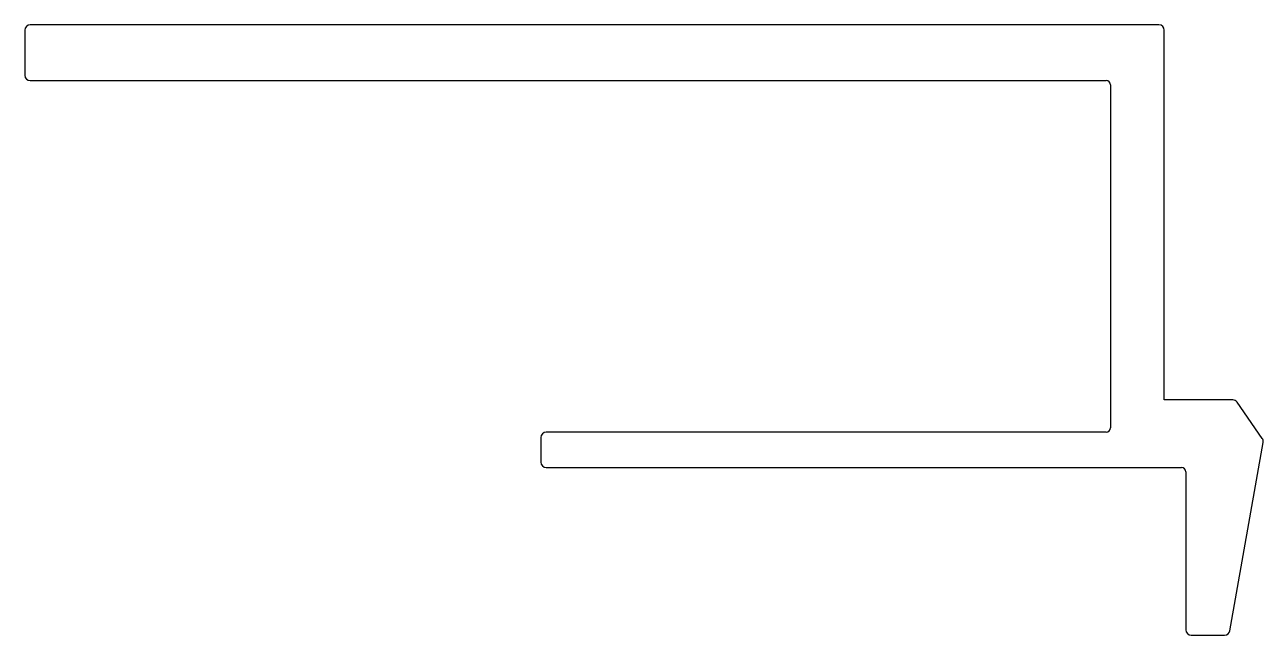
# Model space of a CAD drawing. Extents: x 2047.1 to 2104.7, y 2070 to 2098.4.
import ezdxf

# ---------------------------------------------------------------- set-up
doc = ezdxf.new("R2010")
doc.units = 0
doc.layers.get('0').update_dxf_attribs({"linetype": 'CONTINUOUS'})

msp = doc.modelspace()

# ---------------------------------------------------------------- linework, layer by layer
for p, q in [((2099.862, 2098.407), (2047.362, 2098.407)), ((2047.112, 2098.157), (2047.112, 2096.057)), ((2100.112, 2080.957), (2100.112, 2098.157)), ((2047.362, 2095.807), (2097.412, 2095.807)), ((2097.612, 2095.607), (2097.612, 2079.657)), ((2103.295, 2080.957), (2100.112, 2080.957)), ((2104.667, 2079.166), (2103.5, 2080.849)), ((2097.412, 2079.457), (2071.362, 2079.457)), ((2071.112, 2079.207), (2071.112, 2078.057)), ((2103.162, 2070.214), (2104.708, 2078.98)), ((2071.362, 2077.807), (2100.912, 2077.807)), ((2101.112, 2077.607), (2101.112, 2070.257)), ((2101.362, 2070.007), (2102.916, 2070.007))]:
    msp.add_line(p, q)
for centre, radius, start, end in [((2047.362, 2098.157), 0.25, 90, 180), ((2099.862, 2098.157), 0.25, 0, 90), ((2047.362, 2096.057), 0.25, 180, 270), ((2097.412, 2095.607), 0.2, 0, 90), ((2103.295, 2080.707), 0.25, 34.72128, 90), ((2071.362, 2079.207), 0.25, 90, 180), ((2097.412, 2079.657), 0.2, 270, 0), ((2104.462, 2079.023), 0.25, 350, 34.72128), ((2071.362, 2078.057), 0.25, 180, 270), ((2100.912, 2077.607), 0.2, 360, 90), ((2101.362, 2070.257), 0.25, 180, 270), ((2102.916, 2070.257), 0.25, 270, 350)]:
    msp.add_arc(centre, radius, start, end)

doc.saveas('drawing.dxf')
